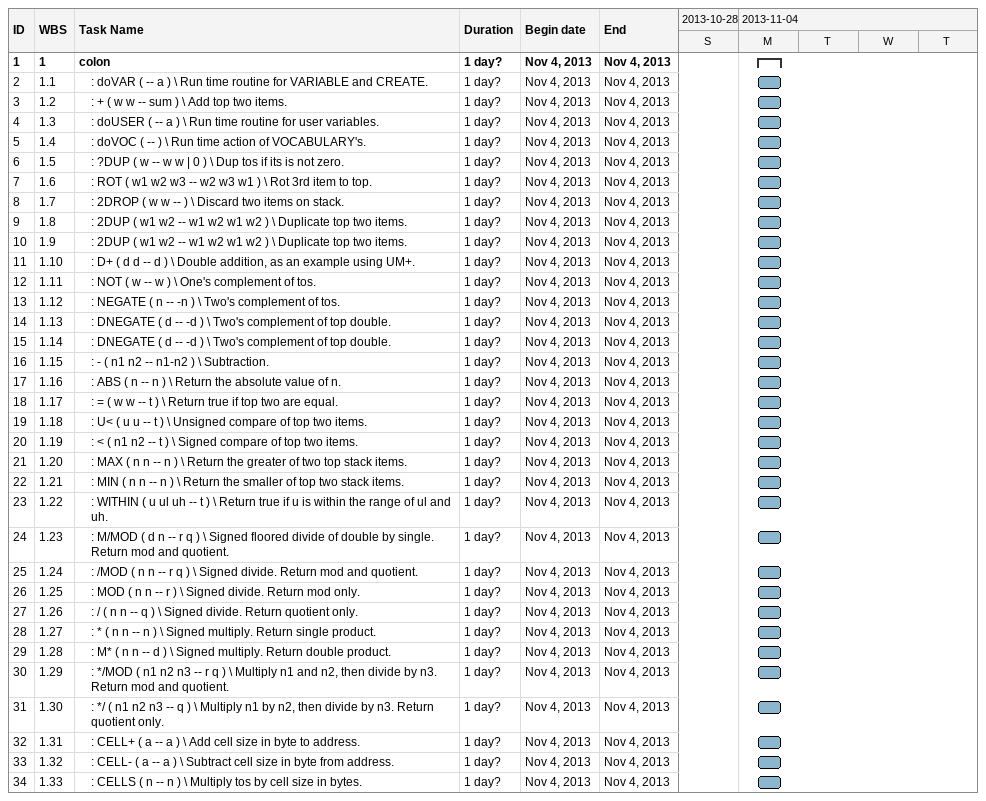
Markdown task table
| ID | WBS | Task | Duration | Start | Finish |
|---|---|---|---|---|---|
| 1 | 1 | **colon** | 1d? | 2013-11-04 | 2013-11-04 |
| 2 | 1.1 | : doVAR ( -- a ) \ Run time routine for VARIABLE and CREATE. | 1d? | 2013-11-04 | 2013-11-04 |
| 3 | 1.2 | : + ( w w -- sum ) \ Add top two items. | 1d? | 2013-11-04 | 2013-11-04 |
| 4 | 1.3 | : doUSER ( -- a ) \ Run time routine for user variables. | 1d? | 2013-11-04 | 2013-11-04 |
| 5 | 1.4 | : doVOC ( -- ) \ Run time action of VOCABULARY's. | 1d? | 2013-11-04 | 2013-11-04 |
| 6 | 1.5 | : ?DUP ( w -- w w \| 0 ) \ Dup tos if its is not zero. | 1d? | 2013-11-04 | 2013-11-04 |
| 7 | 1.6 | : ROT ( w1 w2 w3 -- w2 w3 w1 ) \ Rot 3rd item to top. | 1d? | 2013-11-04 | 2013-11-04 |
| 8 | 1.7 | : 2DROP ( w w -- ) \ Discard two items on stack. | 1d? | 2013-11-04 | 2013-11-04 |
| 9 | 1.8 | : 2DUP ( w1 w2 -- w1 w2 w1 w2 ) \ Duplicate top two items. | 1d? | 2013-11-04 | 2013-11-04 |
| 10 | 1.9 | : 2DUP ( w1 w2 -- w1 w2 w1 w2 ) \ Duplicate top two items. | 1d? | 2013-11-04 | 2013-11-04 |
| 11 | 1.10 | : D+ ( d d -- d ) \ Double addition, as an example using UM+. | 1d? | 2013-11-04 | 2013-11-04 |
| 12 | 1.11 | : NOT ( w -- w ) \ One's complement of tos. | 1d? | 2013-11-04 | 2013-11-04 |
| 13 | 1.12 | : NEGATE ( n -- -n ) \ Two's complement of tos. | 1d? | 2013-11-04 | 2013-11-04 |
| 14 | 1.13 | : DNEGATE ( d -- -d ) \ Two's complement of top double. | 1d? | 2013-11-04 | 2013-11-04 |
| 15 | 1.14 | : DNEGATE ( d -- -d ) \ Two's complement of top double. | 1d? | 2013-11-04 | 2013-11-04 |
| 16 | 1.15 | : - ( n1 n2 -- n1-n2 ) \ Subtraction. | 1d? | 2013-11-04 | 2013-11-04 |
| 17 | 1.16 | : ABS ( n -- n ) \ Return the absolute value of n. | 1d? | 2013-11-04 | 2013-11-04 |
| 18 | 1.17 | : = ( w w -- t ) \ Return true if top two are equal. | 1d? | 2013-11-04 | 2013-11-04 |
| 19 | 1.18 | : U< ( u u -- t ) \ Unsigned compare of top two items. | 1d? | 2013-11-04 | 2013-11-04 |
| 20 | 1.19 | : < ( n1 n2 -- t ) \ Signed compare of top two items. | 1d? | 2013-11-04 | 2013-11-04 |
| 21 | 1.20 | : MAX ( n n -- n ) \ Return the greater of two top stack items. | 1d? | 2013-11-04 | 2013-11-04 |
| 22 | 1.21 | : MIN ( n n -- n ) \ Return the smaller of top two stack items. | 1d? | 2013-11-04 | 2013-11-04 |
| 23 | 1.22 | : WITHIN ( u ul uh -- t ) \ Return true if u is within the range of ul and uh. | 1d? | 2013-11-04 | 2013-11-04 |
| 24 | 1.23 | : M/MOD ( d n -- r q ) \ Signed floored divide of double by single. Return mod and quotient. | 1d? | 2013-11-04 | 2013-11-04 |
| 25 | 1.24 | : /MOD ( n n -- r q ) \ Signed divide. Return mod and quotient. | 1d? | 2013-11-04 | 2013-11-04 |
| 26 | 1.25 | : MOD ( n n -- r ) \ Signed divide. Return mod only. | 1d? | 2013-11-04 | 2013-11-04 |
| 27 | 1.26 | : / ( n n -- q ) \ Signed divide. Return quotient only. | 1d? | 2013-11-04 | 2013-11-04 |
| 28 | 1.27 | : * ( n n -- n ) \ Signed multiply. Return single product. | 1d? | 2013-11-04 | 2013-11-04 |
| 29 | 1.28 | : M* ( n n -- d ) \ Signed multiply. Return double product. | 1d? | 2013-11-04 | 2013-11-04 |
| 30 | 1.29 | : */MOD ( n1 n2 n3 -- r q ) \ Multiply n1 and n2, then divide by n3. Return mod and quotient. | 1d? | 2013-11-04 | 2013-11-04 |
| 31 | 1.30 | : */ ( n1 n2 n3 -- q ) \ Multiply n1 by n2, then divide by n3. Return quotient only. | 1d? | 2013-11-04 | 2013-11-04 |
| 32 | 1.31 | : CELL+ ( a -- a ) \ Add cell size in byte to address. | 1d? | 2013-11-04 | 2013-11-04 |
| 33 | 1.32 | : CELL- ( a -- a ) \ Subtract cell size in byte from address. | 1d? | 2013-11-04 | 2013-11-04 |
| 34 | 1.33 | : CELLS ( n -- n ) \ Multiply tos by cell size in bytes. | 1d? | 2013-11-04 | 2013-11-04 |
